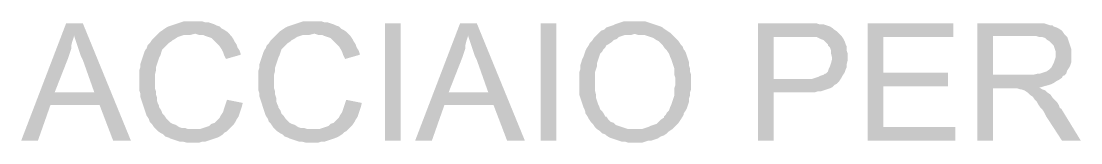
# Model space of a CAD drawing. Header units: millimetres. Extents: x -35.3 to 0.3, y 0.4 to 20.6.
# Drawn here: x -34.538 to -33.693, y 8.092 to 8.189 of the extents above; entities that cross this region are included whole.
import ezdxf

# ---------------------------------------------------------------- set-up
doc = ezdxf.new("R2010")
doc.units = ezdxf.units.MM
doc.layers.add('PDF _Riempimenti solidi', color=7, linetype='Continuous')

msp = doc.modelspace()

# ---------------------------------------------------------------- hatches: boundary and pattern name
at = {"layer": 'PDF _Riempimenti solidi', "transparency": 33554559}
for points in [[(-34.39933, 8.18851), (-34.40767, 8.18851), (-34.41267, 8.18684), (-34.41517, 8.18601), (-34.41767, 8.18517), (-34.42017, 8.18434), (-34.42183, 8.18351), (-34.42433, 8.18184), (-34.42683, 8.18017), (-34.4285, 8.17851), (-34.43183, 8.17517), (-34.4335, 8.17351), (-34.43517, 8.17101), (-34.43683, 8.16934), (-34.43767, 8.16684), (-34.4385, 8.16601), (-34.43933, 8.16434), (-34.44183, 8.15684), (-34.44267, 8.15434), (-34.44267, 8.15184), (-34.4435, 8.14934), (-34.4435, 8.13351), (-34.44267, 8.13101), (-34.44267, 8.12851), (-34.4385, 8.11601), (-34.43767, 8.11351), (-34.436, 8.11101), (-34.43517, 8.10851), (-34.4335, 8.10684), (-34.43183, 8.10434), (-34.4285, 8.10101), (-34.401, 8.10267), (-34.40433, 8.10267), (-34.40683, 8.10351), (-34.40933, 8.10351), (-34.41183, 8.10434), (-34.41433, 8.10601), (-34.41683, 8.10684), (-34.4185, 8.10767), (-34.42183, 8.11101), (-34.4235, 8.11351), (-34.42517, 8.11517), (-34.426, 8.11767), (-34.42767, 8.12017), (-34.42767, 8.12101), (-34.4285, 8.12267), (-34.42933, 8.12517), (-34.42933, 8.12767), (-34.43017, 8.13017), (-34.43017, 8.13267), (-34.431, 8.13517), (-34.431, 8.14601), (-34.43017, 8.14934), (-34.43017, 8.15184), (-34.42933, 8.15434), (-34.4285, 8.15684), (-34.42767, 8.15934), (-34.42683, 8.16101), (-34.42517, 8.16601), (-34.42183, 8.16934), (-34.42017, 8.17101), (-34.41767, 8.17267), (-34.41683, 8.17351), (-34.41517, 8.17434), (-34.41267, 8.17601), (-34.40767, 8.17767), (-34.40267, 8.17767), (-34.39933, 8.17851), (-34.37183, 8.17851), (-34.3735, 8.18017), (-34.376, 8.18184), (-34.37767, 8.18267), (-34.37933, 8.18434), (-34.38183, 8.18517), (-34.3835, 8.18601), (-34.386, 8.18684), (-34.3885, 8.18767), (-34.391, 8.18767), (-34.3935, 8.18851), (-34.39683, 8.18851)], [(-34.30433, 8.18851), (-34.31267, 8.18851), (-34.31517, 8.18767), (-34.31767, 8.18684), (-34.32017, 8.18601), (-34.32517, 8.18434), (-34.32683, 8.18351), (-34.32933, 8.18184), (-34.33183, 8.18017), (-34.33517, 8.17684), (-34.33683, 8.17517), (-34.3385, 8.17351), (-34.34017, 8.17101), (-34.34183, 8.16934), (-34.34267, 8.16684), (-34.3435, 8.16601), (-34.34433, 8.16434), (-34.346, 8.15934), (-34.34683, 8.15684), (-34.34767, 8.15434), (-34.34767, 8.15184), (-34.3485, 8.14934), (-34.3485, 8.13351), (-34.34767, 8.13101), (-34.34767, 8.12851), (-34.34683, 8.12601), (-34.346, 8.12351), (-34.34267, 8.11351), (-34.341, 8.11101), (-34.34017, 8.10851), (-34.3385, 8.10684), (-34.33683, 8.10434), (-34.33517, 8.10267), (-34.3335, 8.10101), (-34.306, 8.10267), (-34.30933, 8.10267), (-34.31183, 8.10351), (-34.31433, 8.10351), (-34.31683, 8.10434), (-34.31933, 8.10601), (-34.32183, 8.10684), (-34.3235, 8.10767), (-34.32517, 8.10934), (-34.32683, 8.11101), (-34.3285, 8.11351), (-34.33017, 8.11517), (-34.331, 8.11767), (-34.33267, 8.12017), (-34.33267, 8.12101), (-34.3335, 8.12267), (-34.33433, 8.12517), (-34.33433, 8.12767), (-34.33517, 8.13017), (-34.33517, 8.13267), (-34.336, 8.13517), (-34.336, 8.14601), (-34.33517, 8.14934), (-34.33517, 8.15184), (-34.33433, 8.15434), (-34.3335, 8.15684), (-34.33267, 8.15934), (-34.33183, 8.16101), (-34.33017, 8.16601), (-34.3285, 8.16767), (-34.32517, 8.17101), (-34.32267, 8.17267), (-34.32183, 8.17351), (-34.32017, 8.17434), (-34.31767, 8.17601), (-34.31517, 8.17684), (-34.31267, 8.17767), (-34.30767, 8.17767), (-34.30433, 8.17851), (-34.27683, 8.17851), (-34.2785, 8.18017), (-34.281, 8.18184), (-34.28267, 8.18267), (-34.28433, 8.18434), (-34.28683, 8.18517), (-34.2885, 8.18601), (-34.2935, 8.18767), (-34.296, 8.18767), (-34.2985, 8.18851), (-34.30183, 8.18851)], [(-34.0485, 8.18851), (-34.05683, 8.18851), (-34.05933, 8.18767), (-34.06433, 8.18601), (-34.066, 8.18517), (-34.071, 8.18351), (-34.07267, 8.18184), (-34.07517, 8.18101), (-34.07683, 8.17934), (-34.0485, 8.17851), (-34.046, 8.17767), (-34.041, 8.17767), (-34.0385, 8.17684), (-34.036, 8.17601), (-34.0335, 8.17517), (-34.031, 8.17351), (-34.02933, 8.17267), (-34.026, 8.16934), (-34.02433, 8.16684), (-34.02267, 8.16517), (-34.021, 8.16267), (-34.02017, 8.16017), (-34.01933, 8.15851), (-34.0185, 8.15601), (-34.01767, 8.15351), (-34.01683, 8.15101), (-34.01683, 8.14601), (-34.016, 8.14351), (-34.016, 8.13767), (-34.01683, 8.13517), (-34.01683, 8.12934), (-34.01933, 8.12184), (-34.02017, 8.12017), (-34.021, 8.11767), (-34.02267, 8.11601), (-34.0235, 8.11434), (-34.02517, 8.11267), (-34.02517, 8.11184), (-34.02767, 8.11017), (-34.02933, 8.10851), (-34.031, 8.10684), (-34.0335, 8.10601), (-34.036, 8.10517), (-34.03767, 8.10434), (-34.04017, 8.10351), (-34.04267, 8.10267), (-34.0485, 8.10267), (-34.0185, 8.10267), (-34.01517, 8.10601), (-34.0135, 8.10767), (-34.01183, 8.11017), (-34.01017, 8.11267), (-34.00933, 8.11434), (-34.00933, 8.11517), (-34.00767, 8.11767), (-34.00683, 8.11934), (-34.006, 8.12184), (-34.00517, 8.12434), (-34.00517, 8.12684), (-34.00433, 8.12934), (-34.00433, 8.13184), (-34.0035, 8.13434), (-34.0035, 8.14601), (-34.00433, 8.14851), (-34.00433, 8.15101), (-34.00517, 8.15351), (-34.00517, 8.15601), (-34.006, 8.15851), (-34.00683, 8.16101), (-34.00767, 8.16351), (-34.0085, 8.16517), (-34.00933, 8.16601), (-34.01017, 8.16851), (-34.01183, 8.17017), (-34.0135, 8.17267), (-34.01517, 8.17434), (-34.01683, 8.17601), (-34.0185, 8.17767), (-34.02017, 8.17934), (-34.02267, 8.18101), (-34.02517, 8.18267), (-34.026, 8.18351), (-34.02767, 8.18434), (-34.03017, 8.18517), (-34.03267, 8.18601), (-34.03767, 8.18767), (-34.04017, 8.18851), (-34.04517, 8.18851)], [(-34.4885, 8.18684), (-34.50183, 8.18684), (-34.53767, 8.09351), (-34.52433, 8.09351), (-34.51433, 8.12184), (-34.47517, 8.12184), (-34.511, 8.13184), (-34.50017, 8.15934), (-34.49933, 8.16184), (-34.4985, 8.16434), (-34.49767, 8.16684), (-34.49767, 8.16934), (-34.49683, 8.17267), (-34.496, 8.17517), (-34.49517, 8.17767)], [(-34.4885, 8.18684), (-34.49517, 8.17767), (-34.49517, 8.17601), (-34.49433, 8.17351), (-34.4935, 8.17101), (-34.49267, 8.16851), (-34.49183, 8.16601), (-34.49017, 8.16101), (-34.4885, 8.15767), (-34.47933, 8.13184), (-34.511, 8.13184), (-34.47517, 8.12184), (-34.46433, 8.09351), (-34.45017, 8.09351)], [(-34.23517, 8.09351), (-34.23517, 8.18684), (-34.24767, 8.18684), (-34.24767, 8.09351)], [(-34.17433, 8.18684), (-34.18767, 8.18684), (-34.2235, 8.09351), (-34.21017, 8.09351), (-34.20017, 8.12184), (-34.161, 8.12184), (-34.19683, 8.13184), (-34.186, 8.15934), (-34.1835, 8.16684), (-34.1835, 8.16934), (-34.18267, 8.17267), (-34.18183, 8.17517), (-34.181, 8.17767)], [(-34.17433, 8.18684), (-34.181, 8.17767), (-34.181, 8.17601), (-34.18017, 8.17351), (-34.17933, 8.17101), (-34.176, 8.16101), (-34.17433, 8.15767), (-34.16517, 8.13184), (-34.19683, 8.13184), (-34.161, 8.12184), (-34.15017, 8.09351), (-34.136, 8.09351)], [(-34.111, 8.09351), (-34.111, 8.18684), (-34.1235, 8.18684), (-34.1235, 8.09351)], [(-33.91433, 8.18684), (-33.95017, 8.18684), (-33.95017, 8.09351), (-33.93767, 8.09351), (-33.93767, 8.13184), (-33.90517, 8.13184), (-33.90267, 8.13267), (-33.90017, 8.13267), (-33.89767, 8.13351), (-33.89517, 8.13434), (-33.89267, 8.13517), (-33.891, 8.13601), (-33.88933, 8.13767), (-33.88767, 8.13851), (-33.88517, 8.14101), (-33.93767, 8.14267), (-33.93767, 8.17601), (-33.9135, 8.17601), (-33.8835, 8.17684), (-33.88683, 8.18017), (-33.88933, 8.18184), (-33.89017, 8.18267), (-33.89267, 8.18434), (-33.89767, 8.18601), (-33.901, 8.18601), (-33.9035, 8.18684), (-33.91183, 8.18684)], [(-33.79433, 8.18684), (-33.86267, 8.18684), (-33.86267, 8.09351), (-33.79267, 8.09351), (-33.79267, 8.10434), (-33.85017, 8.10434), (-33.85017, 8.13684), (-33.7985, 8.13684), (-33.7985, 8.14767), (-33.85017, 8.14767), (-33.85017, 8.17601), (-33.79433, 8.17601)], [(-33.7335, 8.18684), (-33.77517, 8.18684), (-33.77517, 8.09351), (-33.76267, 8.09351), (-33.76267, 8.13517), (-33.7485, 8.13517), (-33.726, 8.13601), (-33.72433, 8.13601), (-33.72183, 8.13684), (-33.7185, 8.13767), (-33.716, 8.13851), (-33.71433, 8.13934), (-33.71183, 8.14101), (-33.71017, 8.14184), (-33.70767, 8.14351), (-33.70683, 8.14517), (-33.706, 8.14517), (-33.76267, 8.14601), (-33.76267, 8.17684), (-33.73267, 8.17684), (-33.706, 8.17851), (-33.70767, 8.18101), (-33.71017, 8.18267), (-33.71183, 8.18351), (-33.71433, 8.18434), (-33.71517, 8.18517), (-33.71683, 8.18517), (-33.71933, 8.18601), (-33.72183, 8.18684), (-33.73017, 8.18684)], [(-34.37183, 8.17851), (-34.39933, 8.17851), (-34.3985, 8.17851), (-34.396, 8.17767), (-34.39267, 8.17767), (-34.391, 8.17684), (-34.386, 8.17517), (-34.38433, 8.17351), (-34.38267, 8.17184), (-34.37933, 8.16851), (-34.37767, 8.16601), (-34.37683, 8.16434), (-34.376, 8.16184), (-34.37433, 8.15851), (-34.36267, 8.16184), (-34.36267, 8.16267), (-34.3635, 8.16517), (-34.36517, 8.16767), (-34.366, 8.17017), (-34.36767, 8.17267), (-34.3685, 8.17434), (-34.37017, 8.17684)], [(-34.27683, 8.17851), (-34.30433, 8.17851), (-34.3035, 8.17851), (-34.301, 8.17767), (-34.29767, 8.17767), (-34.296, 8.17684), (-34.2935, 8.17601), (-34.291, 8.17517), (-34.28933, 8.17351), (-34.286, 8.17017), (-34.28433, 8.16851), (-34.28267, 8.16601), (-34.28183, 8.16434), (-34.281, 8.16184), (-34.27933, 8.15851), (-34.26767, 8.16184), (-34.26767, 8.16267), (-34.2685, 8.16517), (-34.27017, 8.16767), (-34.271, 8.17017), (-34.27267, 8.17267), (-34.2735, 8.17434), (-34.27517, 8.17684)], [(-34.07683, 8.17934), (-34.0785, 8.17767), (-34.081, 8.17517), (-34.08267, 8.17267), (-34.08433, 8.17101), (-34.08517, 8.16934), (-34.08683, 8.16684), (-34.08767, 8.16517), (-34.0885, 8.16267), (-34.08933, 8.16017), (-34.09017, 8.15851), (-34.091, 8.15601), (-34.09183, 8.15351), (-34.09183, 8.15017), (-34.09267, 8.14767), (-34.09267, 8.13017), (-34.091, 8.12517), (-34.09017, 8.12267), (-34.08933, 8.12017), (-34.0885, 8.11851), (-34.08767, 8.11601), (-34.08767, 8.11517), (-34.086, 8.11267), (-34.08517, 8.11101), (-34.0835, 8.10851), (-34.08183, 8.10684), (-34.08017, 8.10434), (-34.0785, 8.10267), (-34.076, 8.10101), (-34.07433, 8.09934), (-34.07183, 8.09851), (-34.071, 8.09767), (-34.0685, 8.09601), (-34.066, 8.09517), (-34.0635, 8.09434), (-34.061, 8.09351), (-34.0585, 8.09267), (-34.056, 8.09267), (-34.0535, 8.09184), (-34.04267, 8.09184), (-34.04017, 8.09267), (-34.03767, 8.09351), (-34.03517, 8.09351), (-34.03267, 8.09434), (-34.03017, 8.09517), (-34.02767, 8.09684), (-34.02517, 8.09767), (-34.02267, 8.09934), (-34.021, 8.10101), (-34.0185, 8.10267), (-34.0535, 8.10267), (-34.0585, 8.10434), (-34.061, 8.10517), (-34.0635, 8.10601), (-34.06517, 8.10767), (-34.06767, 8.10851), (-34.06933, 8.11017), (-34.071, 8.11267), (-34.07183, 8.11267), (-34.07267, 8.11434), (-34.07433, 8.11684), (-34.076, 8.11851), (-34.07683, 8.12101), (-34.07767, 8.12267), (-34.07933, 8.12767), (-34.07933, 8.13017), (-34.08017, 8.13351), (-34.08017, 8.14767), (-34.0785, 8.15267), (-34.0785, 8.15517), (-34.07767, 8.15767), (-34.07683, 8.16017), (-34.076, 8.16267), (-34.07433, 8.16434), (-34.0735, 8.16601), (-34.07183, 8.16767), (-34.071, 8.16934), (-34.06933, 8.17017), (-34.06683, 8.17184), (-34.06517, 8.17351), (-34.06267, 8.17434), (-34.061, 8.17601), (-34.0585, 8.17684), (-34.056, 8.17767), (-34.051, 8.17767), (-34.0485, 8.17851)], [(-33.8835, 8.17684), (-33.9135, 8.17601), (-33.9035, 8.17601), (-33.90183, 8.17517), (-33.90017, 8.17434), (-33.89767, 8.17351), (-33.89433, 8.17017), (-33.89433, 8.16934), (-33.89267, 8.16767), (-33.89183, 8.16517), (-33.89183, 8.16267), (-33.891, 8.15934), (-33.891, 8.15851), (-33.89183, 8.15517), (-33.89267, 8.15267), (-33.8935, 8.15101), (-33.89433, 8.14851), (-33.896, 8.14684), (-33.89683, 8.14684), (-33.89767, 8.14601), (-33.90017, 8.14517), (-33.90183, 8.14434), (-33.90433, 8.14351), (-33.90683, 8.14267), (-33.93767, 8.14267), (-33.88517, 8.14101), (-33.8835, 8.14351), (-33.88267, 8.14517), (-33.881, 8.14767), (-33.88017, 8.15017), (-33.87933, 8.15184), (-33.87933, 8.15434), (-33.8785, 8.15767), (-33.8785, 8.16267), (-33.87933, 8.16517), (-33.87933, 8.16851), (-33.88017, 8.17017), (-33.881, 8.17267), (-33.88183, 8.17434)], [(-33.706, 8.17851), (-33.73267, 8.17684), (-33.7285, 8.17684), (-33.726, 8.17601), (-33.7235, 8.17601), (-33.721, 8.17517), (-33.71933, 8.17351), (-33.71767, 8.17267), (-33.716, 8.17101), (-33.71433, 8.16934), (-33.7135, 8.16684), (-33.71267, 8.16434), (-33.71267, 8.16017), (-33.7135, 8.15767), (-33.71433, 8.15517), (-33.71517, 8.15351), (-33.716, 8.15184), (-33.71767, 8.15017), (-33.72017, 8.14851), (-33.72517, 8.14684), (-33.72683, 8.14684), (-33.73017, 8.14601), (-33.76267, 8.14601), (-33.706, 8.14517), (-33.70433, 8.14684), (-33.7035, 8.14934), (-33.70183, 8.15184), (-33.701, 8.15351), (-33.70017, 8.15601), (-33.70017, 8.16601), (-33.701, 8.16851), (-33.70183, 8.17101), (-33.70267, 8.17351), (-33.7035, 8.17601), (-33.70433, 8.17684)], [(-33.726, 8.13601), (-33.7485, 8.13517), (-33.7435, 8.13517), (-33.741, 8.13434), (-33.74017, 8.13434), (-33.73767, 8.13351), (-33.73517, 8.13184), (-33.7335, 8.13017), (-33.731, 8.12851), (-33.72933, 8.12601), (-33.72767, 8.12434), (-33.72683, 8.12267), (-33.72517, 8.12017), (-33.7235, 8.11851), (-33.72183, 8.11601), (-33.72017, 8.11267), (-33.70767, 8.09351), (-33.69267, 8.09351), (-33.7085, 8.11934), (-33.70933, 8.11934), (-33.71017, 8.12184), (-33.71183, 8.12434), (-33.7135, 8.12601), (-33.71517, 8.12767), (-33.71683, 8.13017), (-33.71933, 8.13184), (-33.721, 8.13351), (-33.7235, 8.13434)], [(-34.3735, 8.12601), (-34.37433, 8.12351), (-34.37517, 8.12101), (-34.376, 8.11851), (-34.37683, 8.11601), (-34.3785, 8.11351), (-34.37933, 8.11184), (-34.38267, 8.10851), (-34.3835, 8.10767), (-34.386, 8.10684), (-34.38767, 8.10517), (-34.39017, 8.10434), (-34.39267, 8.10351), (-34.39517, 8.10267), (-34.401, 8.10267), (-34.4285, 8.10101), (-34.426, 8.09934), (-34.42433, 8.09851), (-34.42267, 8.09684), (-34.42017, 8.09601), (-34.4185, 8.09517), (-34.4135, 8.09351), (-34.411, 8.09267), (-34.4085, 8.09267), (-34.40517, 8.09184), (-34.396, 8.09184), (-34.3935, 8.09267), (-34.391, 8.09267), (-34.386, 8.09434), (-34.3835, 8.09517), (-34.381, 8.09601), (-34.37933, 8.09684), (-34.37683, 8.09851), (-34.37517, 8.10017), (-34.3735, 8.10101), (-34.37017, 8.10434), (-34.3685, 8.10601), (-34.36683, 8.10851), (-34.366, 8.11017), (-34.36433, 8.11267), (-34.3635, 8.11517), (-34.36183, 8.12017), (-34.361, 8.12351)], [(-34.2785, 8.12601), (-34.28183, 8.11601), (-34.2835, 8.11351), (-34.28433, 8.11184), (-34.286, 8.11017), (-34.2885, 8.10767), (-34.291, 8.10684), (-34.29267, 8.10517), (-34.29517, 8.10434), (-34.30017, 8.10267), (-34.306, 8.10267), (-34.3335, 8.10101), (-34.331, 8.09934), (-34.32933, 8.09851), (-34.32767, 8.09684), (-34.32517, 8.09601), (-34.3235, 8.09517), (-34.321, 8.09434), (-34.316, 8.09267), (-34.3135, 8.09267), (-34.31017, 8.09184), (-34.301, 8.09184), (-34.2985, 8.09267), (-34.296, 8.09267), (-34.2935, 8.09351), (-34.2885, 8.09517), (-34.286, 8.09601), (-34.28433, 8.09684), (-34.28183, 8.09851), (-34.28017, 8.10017), (-34.2785, 8.10101), (-34.27517, 8.10434), (-34.2735, 8.10601), (-34.27183, 8.10851), (-34.271, 8.11017), (-34.26933, 8.11267), (-34.2685, 8.11517), (-34.26683, 8.12017), (-34.266, 8.12351)]]:
    msp.add_hatch(color=256, dxfattribs=at).paths.add_polyline_path(points)

doc.saveas('drawing.dxf')
